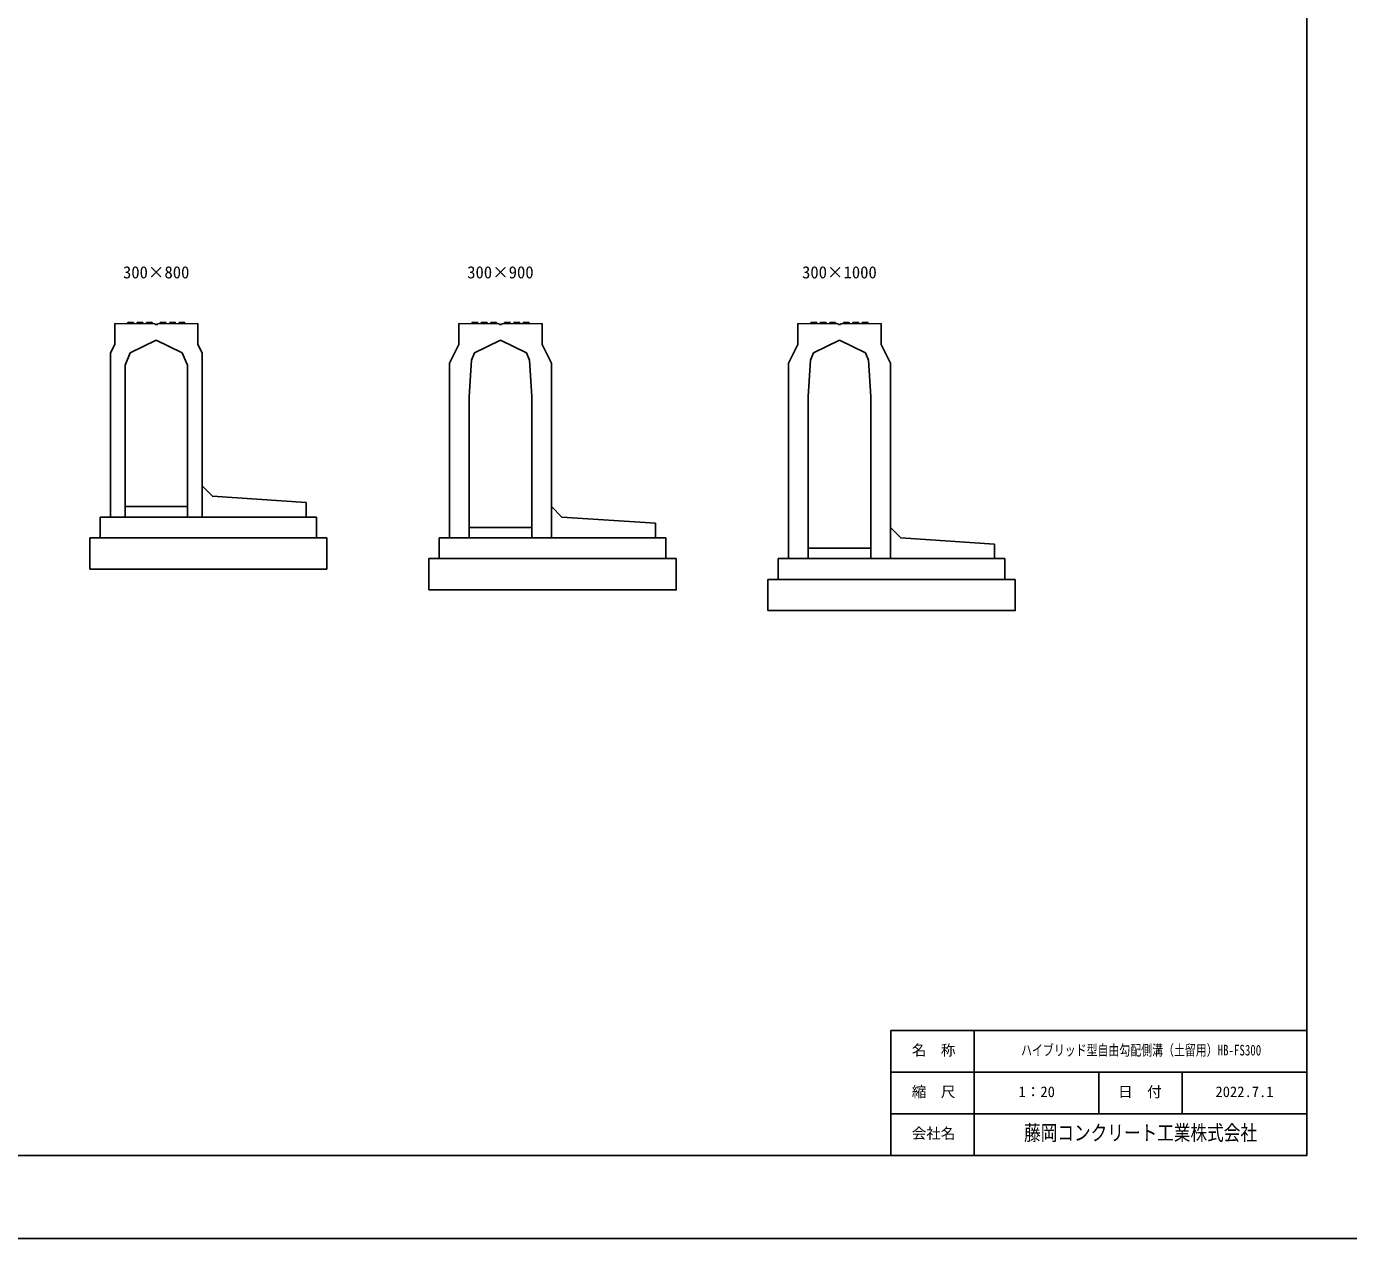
# Model space of a CAD drawing. Units: millimetres, scale not verified. Extents: x -16800 to 16800, y -5940 to 5940.
# Drawn here: x -6557 to -200, y -5940 to -111 of the extents above; entities that cross this region are included whole.
import ezdxf
from ezdxf.enums import TextEntityAlignment as Align

# ---------------------------------------------------------------- set-up
doc = ezdxf.new("R2010")
doc.units = ezdxf.units.MM
doc.header["$LTSCALE"] = 20
for name, color, linetype, lineweight in [('0-1_Defpoints', 5, 'Continuous', 25), ('0-2_HATCH', 6, 'Continuous', 25), ('0-5_OUTLINE', 3, 'Continuous', 25), ('0-6_TXT', 7, 'Continuous', 25), ('0-7_WAKU', 3, 'Continuous', 25), ('0-8_WAKU-LINE', 7, 'Continuous', 25), ('0-9_WAKU-TXT', 7, 'Continuous', 25)]:
    doc.layers.add(name, color=color, linetype=linetype, lineweight=lineweight)
doc.styles.add('ＭＳ ゴシック', font='')
doc.styles.get('ＭＳ ゴシック').set_extended_font_data('MS Gothic')

msp = doc.modelspace()

# ---------------------------------------------------------------- linework, layer by layer
at = {"layer": '0-1_Defpoints'}
msp.add_lwpolyline([(-16800, -5940), (0, -5940), (0, 5940), (-16800, 5940)], close=True, dxfattribs=at)
at = {"layer": '0-2_HATCH'}
for p, q in [((-6040.5, -1540.6), (-6042, -1534.09)), ((-5995.5, -1541.06), (-5997, -1534.55)), ((-5869.5, -1541.06), (-5868, -1534.55)), ((-5824.5, -1540.6), (-5823, -1534.09)), ((-4385.5, -1540.6), (-4387, -1534.09)), ((-4340.5, -1541.06), (-4342, -1534.55)), ((-4214.5, -1541.06), (-4213, -1534.55)), ((-4169.5, -1540.6), (-4168, -1534.09)), ((-2755.5, -1540.6), (-2757, -1534.09)), ((-2710.5, -1541.06), (-2712, -1534.55)), ((-2584.5, -1541.06), (-2583, -1534.55)), ((-2539.5, -1540.6), (-2538, -1534.09))]:
    msp.add_line(p, q, dxfattribs=at)
for points in [[(-6041.95, -1534.09), (-6068.95, -1533.81), (-6070.5, -1540.3)], [(-5996.95, -1534.55), (-6023.95, -1534.27), (-6025.5, -1540.76)], [(-5950.5, -1541.52), (-5951.95, -1535.01), (-5978.95, -1534.73), (-5980.5, -1541.22)], [(-5914.5, -1541.52), (-5913.05, -1535.01), (-5886.05, -1534.73), (-5884.5, -1541.22)], [(-5868.05, -1534.55), (-5841.05, -1534.27), (-5839.5, -1540.76)], [(-5823.05, -1534.09), (-5796.05, -1533.81), (-5794.5, -1540.3)], [(-4386.95, -1534.09), (-4413.95, -1533.81), (-4415.5, -1540.3)], [(-4341.95, -1534.55), (-4368.95, -1534.27), (-4370.5, -1540.76)], [(-4295.5, -1541.52), (-4296.95, -1535.01), (-4323.95, -1534.73), (-4325.5, -1541.22)], [(-4259.5, -1541.52), (-4258.05, -1535.01), (-4231.05, -1534.73), (-4229.5, -1541.22)], [(-4213.05, -1534.55), (-4186.05, -1534.27), (-4184.5, -1540.76)], [(-4168.05, -1534.09), (-4141.05, -1533.81), (-4139.5, -1540.3)], [(-2756.95, -1534.09), (-2783.95, -1533.81), (-2785.5, -1540.3)], [(-2711.95, -1534.55), (-2738.95, -1534.27), (-2740.5, -1540.76)], [(-2665.5, -1541.52), (-2666.95, -1535.01), (-2693.95, -1534.73), (-2695.5, -1541.22)], [(-2629.5, -1541.52), (-2628.05, -1535.01), (-2601.05, -1534.73), (-2599.5, -1541.22)], [(-2583.05, -1534.55), (-2556.05, -1534.27), (-2554.5, -1540.76)], [(-2538.05, -1534.09), (-2511.05, -1533.81), (-2509.5, -1540.3)]]:
    msp.add_lwpolyline(points, dxfattribs=at)
at = {"layer": '0-5_OUTLINE'}
for p, q in [((-6132.5, -1539.64), (-5938.49, -1541.58)), ((-6132.5, -1539.64), (-6132.5, -1639.64)), ((-5937, -1544.84), (-5938.5, -1541.58)), ((-5926.5, -1541.58), (-5732.5, -1539.64)), ((-5732.5, -1539.64), (-5732.5, -1639.64)), ((-4477.5, -1539.64), (-4477.5, -1639.64)), ((-4477.5, -1539.64), (-4283.49, -1541.58)), ((-4282, -1544.84), (-4283.5, -1541.58)), ((-4282, -1544.84), (-4273, -1544.84)), ((-4273, -1544.84), (-4271.5, -1541.58)), ((-4077.5, -1539.64), (-4271.5, -1541.58)), ((-4077.5, -1539.64), (-4077.5, -1639.64)), ((-2847.5, -1539.64), (-2847.5, -1639.64)), ((-2847.5, -1539.64), (-2653.49, -1541.58)), ((-2652, -1544.84), (-2653.5, -1541.58)), ((-2641.5, -1541.58), (-2447.5, -1539.64)), ((-2447.5, -1539.64), (-2447.5, -1639.64)), ((-6132.5, -1639.64), (-6152.5, -1679.64)), ((-6057.36, -1680.28), (-5932.5, -1620.14)), ((-5807.7, -1680.14), (-5932.5, -1620.14)), ((-5712.5, -1679.64), (-5732.5, -1639.64)), ((-4477.5, -1639.64), (-4522.5, -1729.64)), ((-4402.36, -1680.28), (-4277.5, -1620.14)), ((-4152.7, -1680.14), (-4277.5, -1620.14)), ((-4032.5, -1729.64), (-4077.5, -1639.64)), ((-2847.5, -1639.64), (-2892.5, -1729.64)), ((-2772.36, -1680.28), (-2647.5, -1620.14)), ((-2522.7, -1680.14), (-2647.5, -1620.14)), ((-2402.5, -1729.64), (-2447.5, -1639.64)), ((-6152.5, -1679.64), (-6152.5, -2470.14)), ((-6057.36, -1680.28), (-6082.5, -1740.14)), ((-5807.7, -1680.14), (-5782.5, -1740.14)), ((-5712.5, -1679.64), (-5712.5, -2470.14)), ((-4427.5, -1890.14), (-4417, -1715.14)), ((-4402.36, -1680.28), (-4417, -1715.14)), ((-4152.7, -1680.14), (-4138, -1715.14)), ((-4127.5, -1890.14), (-4138, -1715.14)), ((-2787, -1715.14), (-2797.5, -1890.14)), ((-2772.36, -1680.28), (-2787, -1715.14)), ((-2522.7, -1680.14), (-2508, -1715.14)), ((-2497.5, -1890.14), (-2508, -1715.14)), ((-6082.5, -1740.14), (-6082.5, -2470.14)), ((-5782.5, -1740.14), (-5782.5, -2470.14)), ((-4522.5, -1729.64), (-4522.5, -2570.14)), ((-4032.5, -1729.64), (-4032.5, -2570.14)), ((-2892.5, -1729.64), (-2892.5, -2670.14)), ((-2402.5, -1729.64), (-2402.5, -2670.14)), ((-4427.5, -1890.14), (-4427.5, -2570.14)), ((-4127.5, -1890.14), (-4127.5, -2570.14)), ((-2797.5, -1890.14), (-2797.5, -2670.14)), ((-2497.5, -1890.14), (-2497.5, -2670.14)), ((-5212.5, -2400.14), (-5212.5, -2470.14)), ((-5162.5, -2470.14), (-6202.5, -2470.14)), ((-6202.5, -2570.14), (-6202.5, -2470.14)), ((-6152.5, -2470.14), (-6082.5, -2470.14)), ((-5782.5, -2420.14), (-6082.5, -2420.14)), ((-5212.5, -2470.14), (-5782.5, -2470.14)), ((-5162.5, -2470.14), (-5162.5, -2570.14)), ((-4127.5, -2520.14), (-4427.5, -2520.14)), ((-5112.5, -2570.14), (-6252.5, -2570.14)), ((-6252.5, -2570.14), (-6252.5, -2720.14)), ((-3482.5, -2570.14), (-4572.5, -2570.14)), ((-4572.5, -2670.14), (-4572.5, -2570.14)), ((-4522.5, -2570.14), (-4427.5, -2570.14)), ((-3482.5, -2570.14), (-3482.5, -2670.14)), ((-2497.5, -2620.14), (-2797.5, -2620.14)), ((-3432.5, -2670.14), (-4622.5, -2670.14)), ((-4622.5, -2670.14), (-4622.5, -2820.14)), ((-1852.5, -2670.14), (-2942.5, -2670.14)), ((-2942.5, -2770.14), (-2942.5, -2670.14)), ((-2892.5, -2670.14), (-2797.5, -2670.14)), ((-1852.5, -2670.14), (-1852.5, -2770.14)), ((-1802.5, -2770.14), (-2992.5, -2770.14)), ((-2992.5, -2770.14), (-2992.5, -2920.14))]:
    msp.add_line(p, q, dxfattribs=at)
for points in [[(-5937, -1544.84), (-5928, -1544.84), (-5926.5, -1541.58)], [(-2652, -1544.84), (-2643, -1544.84), (-2641.5, -1541.58)], [(-5212.5, -2400.14), (-5662.5, -2370.14), (-5712.5, -2320.14)], [(-3532.5, -2500.14), (-3982.5, -2470.14), (-4032.5, -2420.14)], [(-3532.5, -2500.14), (-3532.5, -2570.14), (-4127.5, -2570.14)], [(-1902.5, -2600.14), (-2352.5, -2570.14), (-2402.5, -2520.14)], [(-6252.5, -2720.14), (-5112.5, -2720.14), (-5112.5, -2570.14)], [(-1902.5, -2600.14), (-1902.5, -2670.14), (-2497.5, -2670.14)], [(-4622.5, -2820.14), (-3432.5, -2820.14), (-3432.5, -2670.14)], [(-2992.5, -2920.14), (-1802.5, -2920.14), (-1802.5, -2770.14)]]:
    msp.add_lwpolyline(points, dxfattribs=at)
at = {"layer": '0-7_WAKU'}
for p, q in [((-2400, -4940), (-400, -4940)), ((-2400, -5540), (-2400, -4940))]:
    msp.add_line(p, q, dxfattribs=at)
msp.add_lwpolyline([(-16400, -5540), (-400, -5540), (-400, 5540), (-16400, 5540)], close=True, dxfattribs=at)
at = {"layer": '0-8_WAKU-LINE'}
for p, q in [((-2000, -5540), (-2000, -4940)), ((-2400, -5140), (-400, -5140)), ((-1400, -5340), (-1400, -5140)), ((-1000, -5340), (-1000, -5140)), ((-2400, -5340), (-400, -5340))]:
    msp.add_line(p, q, dxfattribs=at)

# ---------------------------------------------------------------- texts
at = {"layer": '0-6_TXT', "style": 'ＭＳ ゴシック'}
for s, p in [('300×800', (-6092.5, -1340)), ('300×900', (-4437.5, -1340)), ('300×1000', (-2827.5, -1340))]:
    msp.add_text(s, height=58.65, dxfattribs=at).set_placement(p, align=Align.BOTTOM_LEFT)
at = {"layer": '0-9_WAKU-TXT', "style": 'ＭＳ ゴシック'}
for s, p in [('名\u3000称', (-2300.1, -5075)), ('縮\u3000尺', (-2300.1, -5275)), ('1：20', (-1786.5, -5275)), ('日\u3000付', (-1308.11, -5275)), ('2022.7.1', (-840, -5275)), ('会社名', (-2300.1, -5475))]:
    msp.add_text(s, height=51.32, dxfattribs=at).set_placement(p, align=Align.BOTTOM_LEFT)
for s, height, width, p in [('ハイブリッド型自由勾配側溝（土留用）HB-FS300', 51.32, 0.75, (-1774.5, -5075)), ('藤岡コンクリート工業株式会社', 73.31, 0.8, (-1760, -5490))]:
    msp.add_text(s, height=height, dxfattribs=dict(at, width=width)).set_placement(p, align=Align.BOTTOM_LEFT)

doc.saveas('drawing.dxf')
